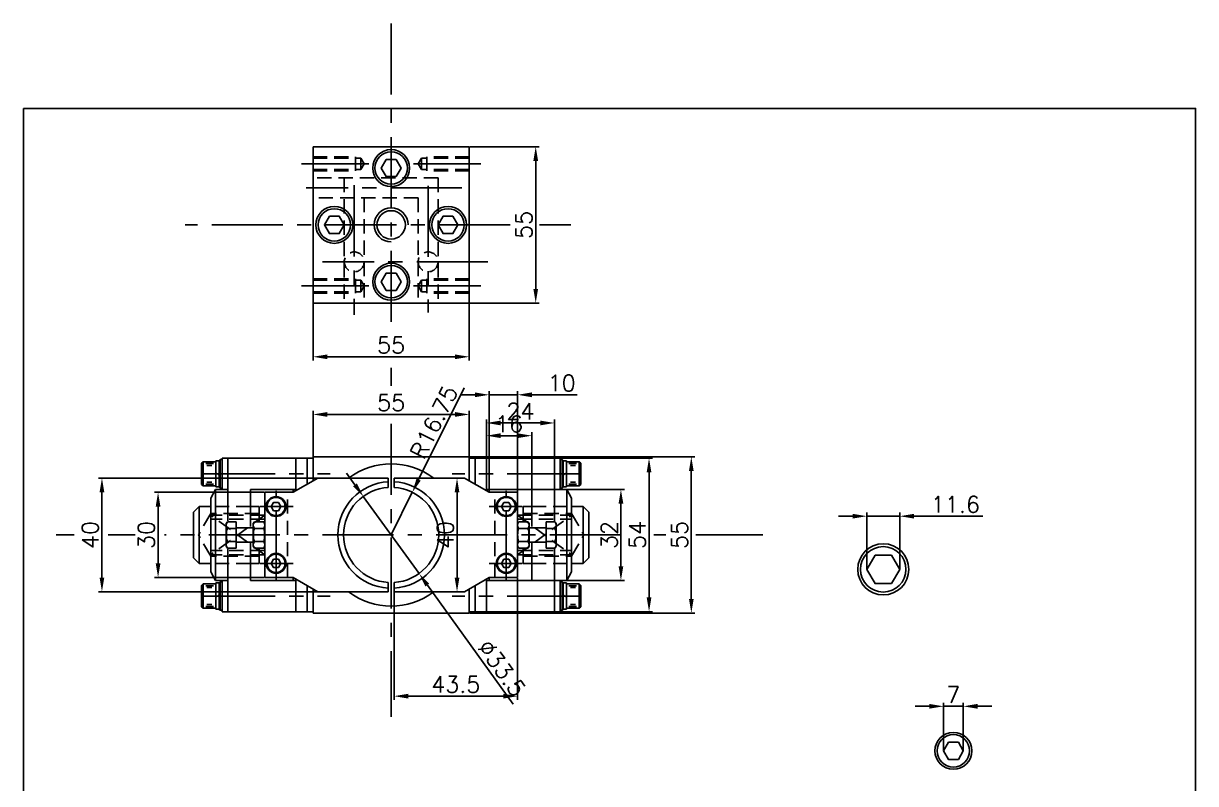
# Model space of a CAD drawing. Extents: x -21308 to -16735, y 11657 to 13517.
# Drawn here: x -17147 to -16734.6, y 13249.3 to 13516.8 of the extents above; entities that cross this region are included whole.
import ezdxf

# ---------------------------------------------------------------- set-up
doc = ezdxf.new("R2010")
doc.units = 0
doc.header["$LTSCALE"] = 20
doc.header["$MEASUREMENT"] = 0
doc.linetypes.add('CENTER', pattern=[2, 1.25, -0.25, 0.25, -0.25])
doc.linetypes.add('HIDDEN', pattern=[0.375, 0.25, -0.125])
doc.layers.get('0').update_dxf_attribs({"linetype": 'CONTINUOUS'})
doc.layers.get('DEFPOINTS').update_dxf_attribs({"linetype": 'CONTINUOUS'})
for name, color, linetype in [('CL', 1, 'CENTER'), ('CO', 3, 'CONTINUOUS'), ('FI', 1, 'CONTINUOUS'), ('OC', 1, 'HIDDEN')]:
    doc.layers.add(name, color=color, linetype=linetype)
doc.styles.add('ROMANS', font='ROMANS.SHX')
doc.dimstyles.new('2CON5', dxfattribs={"dimscale": 2.5, "dimtxt": 2.3, "dimasz": 2, "dimexe": 0.5, "dimexo": 0.0625, "dimgap": 0.5, "dimtad": 1, "dimdec": 4, "dimdsep": 46, "dimtxsty": 'ROMANS', "dimcen": -2, "dimclrt": 7, "dimadec": 0, "dimazin": 0, "dimtfac": 0.869565, "dimtdec": 4, "dimtmove": 0, "dimatfit": 3, "dimfxl": 1, "dimtolj": 1, "dimarcsym": 0})

# ---------------------------------------------------------------- blocks, each defined once
blk = doc.blocks.new('04912S')
blk.add_lwpolyline([(-0.85, 1.47), (-1.7, 0), (-0.85, -1.47), (0.85, -1.47), (1.7, 0), (0.85, 1.47)], close=True)
blk.add_circle((0, 0), 3.5)
at = {"color": 1}
blk.add_circle((0, 0), 3.2, dxfattribs=at)
blk = doc.blocks.new('05934L')
for p, q in [((-4, 4), (-4.62, 3.64)), ((-4.62, 3.64), (-4.62, 0.36)), ((-4, 0), (-4.62, 0.36)), ((-4, 4), (-2.31, 4)), ((-4, 0), (-2.31, 0)), ((-2.31, 4), (2.31, 4)), ((-2.31, 3.64), (-2.31, 0.36)), ((-2.31, 0), (2.31, 0)), ((2.31, 4), (4, 4)), ((2.31, 3.64), (2.31, 0.36)), ((2.31, 0), (4, 0)), ((4, 4), (4.62, 3.64)), ((4, 0), (4.62, 0.36)), ((4.62, 3.64), (4.62, 0.36))]:
    blk.add_line(p, q)
for centre, radius, start, end in [((-3.46, 1.96), 2.04, 55.6158, 124.3842), ((-3.46, 2.04), 2.04, 235.6158, 304.3842), ((0, -3.64), 7.64, 72.412, 107.588), ((0, 7.64), 7.64, 252.412, 287.588), ((3.46, 1.96), 2.04, 55.6158, 124.3842), ((3.46, 2.04), 2.04, 235.6158, 304.3842)]:
    blk.add_arc(centre, radius, start, end)
blk = doc.blocks.new('05933L')
for p, q in [((-4, 3.5), (-4.62, 3.14)), ((-4.62, 3.14), (-4.62, 0)), ((-4.62, 0), (4.62, 0)), ((-4, 3.5), (-2.31, 3.5)), ((-2.31, 3.5), (2.31, 3.5)), ((-2.31, 3.14), (-2.31, 0)), ((2.31, 3.5), (4, 3.5)), ((2.31, 3.14), (2.31, 0)), ((4, 3.5), (4.62, 3.14)), ((4.62, 3.14), (4.62, 0))]:
    blk.add_line(p, q)
for centre, radius, start, end in [((-3.46, 1.46), 2.04, 55.6158, 124.3842), ((0, -4.14), 7.64, 72.412, 107.588), ((3.46, 1.46), 2.04, 55.6158, 124.3842)]:
    blk.add_arc(centre, radius, start, end)
blk = doc.blocks.new('05125')
for p, q in [((-4.7, 1), (-5, 0.7)), ((-5, 0.7), (-5, 0)), ((-5, 0), (5, 0)), ((-4.7, 1), (4.7, 1)), ((4.7, 1), (5, 0.7)), ((5, 0.7), (5, 0))]:
    blk.add_line(p, q)
at = {"color": 1}
blk.add_line((-5, 0.7), (5, 0.7), dxfattribs=at)
blk = doc.blocks.new('05127')
for p, q in [((-4.6, 1.2), (4.6, 1.2)), ((-4.6, 1.2), (-4.6, 0)), ((-4.6, 0), (4.6, 0)), ((0.51, 1.2), (-0.53, 0)), ((4.6, 1.2), (4.6, 0))]:
    blk.add_line(p, q)
blk = doc.blocks.new('05912L')
for p, q in [((-4.25, 4.5), (-3.75, 5)), ((-4.25, 4.5), (-4.25, 0)), ((-3.75, 5), (3.75, 5)), ((4.25, 4.5), (3.75, 5)), ((4.25, 4.5), (4.25, 0)), ((-4.25, 0), (4.25, 0))]:
    blk.add_line(p, q)
at = {"color": 1}
for p, q in [((-4.25, 4.5), (4.25, 4.5)), ((-3.64, 3.52), (-3.64, 0.79)), ((-2.98, 3.1), (-2.98, 1.41)), ((2.98, 3.1), (2.98, 1.41)), ((3.64, 3.52), (3.64, 0.79))]:
    blk.add_line(p, q, dxfattribs=at)
blk = doc.blocks.new('*D57')
at = {"layer": 'CO', "color": 0, "lineweight": -2}
for p, q in [((-17045.11, 13364.43), (-17045.11, 13380.43)), ((-17040.11, 13379.18), (-16995.11, 13379.18)), ((-16990.11, 13364.43), (-16990.11, 13380.43))]:
    blk.add_line(p, q, dxfattribs=at)
at = {"layer": 'CO', "color": 0}
for points in [[(-17040.11, 13380.01), (-17040.11, 13378.35), (-17045.11, 13379.18)], [(-16995.11, 13380.01), (-16995.11, 13378.35), (-16990.11, 13379.18)]]:
    blk.add_solid(points, dxfattribs=at)
at = {"layer": 'DEFPOINTS', "color": 0}
for p in [(-16990.11, 13379.18), (-17045.11, 13364.28), (-16990.11, 13364.28)]:
    blk.add_point(p, dxfattribs=at)
at = {"layer": 'CO', "color": 7, "insert": (-17017.61, 13383.31), "char_height": 5.75, "attachment_point": 5, "style": 'ROMANS'}
blk.add_mtext('\\A1;55', dxfattribs=at)
blk = doc.blocks.new('*D58')
at = {"layer": 'CO', "color": 0, "lineweight": -2}
for p, q in [((-16959.95, 13363.78), (-16925.63, 13363.78)), ((-16926.88, 13358.78), (-16926.88, 13314.78)), ((-16959.95, 13309.78), (-16925.63, 13309.78))]:
    blk.add_line(p, q, dxfattribs=at)
at = {"layer": 'CO', "color": 0}
for points in [[(-16927.71, 13358.78), (-16926.05, 13358.78), (-16926.88, 13363.78)], [(-16927.71, 13314.78), (-16926.05, 13314.78), (-16926.88, 13309.78)]]:
    blk.add_solid(points, dxfattribs=at)
at = {"layer": 'DEFPOINTS', "color": 0}
for p in [(-16960.11, 13363.78), (-16960.11, 13309.78), (-16926.88, 13309.78)]:
    blk.add_point(p, dxfattribs=at)
at = {"layer": 'CO', "color": 7, "insert": (-16931, 13336.78), "char_height": 5.75, "attachment_point": 5, "rotation": 90, "style": 'ROMANS'}
blk.add_mtext('\\A1;54', dxfattribs=at)
blk = doc.blocks.new('*D59')
at = {"layer": 'CO', "color": 0, "lineweight": -2}
for p, q in [((-16989.95, 13364.28), (-16910.75, 13364.28)), ((-16912, 13359.28), (-16912, 13314.28)), ((-16989.95, 13309.28), (-16910.75, 13309.28))]:
    blk.add_line(p, q, dxfattribs=at)
at = {"layer": 'CO', "color": 0}
for points in [[(-16912.83, 13359.28), (-16911.17, 13359.28), (-16912, 13364.28)], [(-16912.83, 13314.28), (-16911.17, 13314.28), (-16912, 13309.28)]]:
    blk.add_solid(points, dxfattribs=at)
at = {"layer": 'DEFPOINTS', "color": 0}
for p in [(-16990.11, 13364.28), (-16990.11, 13309.28), (-16912, 13309.28)]:
    blk.add_point(p, dxfattribs=at)
at = {"layer": 'CO', "color": 7, "insert": (-16916.13, 13336.78), "char_height": 5.75, "attachment_point": 5, "rotation": 90, "style": 'ROMANS'}
blk.add_mtext('\\A1;55', dxfattribs=at)
blk = doc.blocks.new('*D60')
at = {"layer": 'CO', "color": 0, "lineweight": -2}
for p, q in [((-17030.34, 13354.41), (-17033.27, 13358.46)), ((-17027.41, 13350.36), (-17007.8, 13323.2)), ((-16974.65, 13277.28), (-17004.88, 13319.14))]:
    blk.add_line(p, q, dxfattribs=at)
at = {"layer": 'CO', "color": 0}
for points in [[(-17029.67, 13354.9), (-17031.02, 13353.92), (-17027.41, 13350.36)], [(-17004.2, 13319.63), (-17005.55, 13318.65), (-17007.8, 13323.2)]]:
    blk.add_solid(points, dxfattribs=at)
at = {"layer": 'DEFPOINTS', "color": 0}
for p in [(-17027.41, 13350.36), (-17007.8, 13323.2)]:
    blk.add_point(p, dxfattribs=at)
at = {"layer": 'CO', "color": 7, "insert": (-16978.69, 13289.92), "char_height": 5.75, "attachment_point": 5, "rotation": 305.8315, "style": 'ROMANS'}
blk.add_mtext('\\A1;∅33.5', dxfattribs=at)
blk = doc.blocks.new('*D65')
at = {"layer": 'CO', "color": 0, "lineweight": -2}
for p, q in [((-17043.61, 13356.78), (-17120.62, 13356.78)), ((-17119.37, 13321.78), (-17119.37, 13351.78)), ((-17043.61, 13316.78), (-17120.62, 13316.78))]:
    blk.add_line(p, q, dxfattribs=at)
at = {"layer": 'CO', "color": 0}
for points in [[(-17120.2, 13351.78), (-17118.54, 13351.78), (-17119.37, 13356.78)], [(-17120.2, 13321.78), (-17118.54, 13321.78), (-17119.37, 13316.78)]]:
    blk.add_solid(points, dxfattribs=at)
at = {"layer": 'DEFPOINTS', "color": 0}
for p in [(-17119.37, 13356.78), (-17043.45, 13356.78), (-17043.45, 13316.78)]:
    blk.add_point(p, dxfattribs=at)
at = {"layer": 'CO', "color": 7, "insert": (-17123.49, 13336.78), "char_height": 5.75, "attachment_point": 5, "rotation": 90, "style": 'ROMANS'}
blk.add_mtext('\\A1;40', dxfattribs=at)
blk = doc.blocks.new('*D66')
at = {"layer": 'CO', "color": 0, "lineweight": -2}
for p, q in [((-17062.27, 13351.78), (-17100.87, 13351.78)), ((-17099.62, 13326.78), (-17099.62, 13346.78)), ((-17062.27, 13321.78), (-17100.87, 13321.78))]:
    blk.add_line(p, q, dxfattribs=at)
at = {"layer": 'CO', "color": 0}
for points in [[(-17100.45, 13346.78), (-17098.79, 13346.78), (-17099.62, 13351.78)], [(-17100.45, 13326.78), (-17098.79, 13326.78), (-17099.62, 13321.78)]]:
    blk.add_solid(points, dxfattribs=at)
at = {"layer": 'DEFPOINTS', "color": 0}
for p in [(-17099.62, 13351.78), (-17062.11, 13351.78), (-17062.11, 13321.78)]:
    blk.add_point(p, dxfattribs=at)
at = {"layer": 'CO', "color": 7, "insert": (-17103.75, 13336.78), "char_height": 5.75, "attachment_point": 5, "rotation": 90, "style": 'ROMANS'}
blk.add_mtext('\\A1;30', dxfattribs=at)
blk = doc.blocks.new('*D68')
at = {"layer": 'CO', "color": 0, "lineweight": -2}
for p, q in [((-17045.11, 13418.22), (-17045.11, 13398.21)), ((-16990.11, 13418.22), (-16990.11, 13398.21)), ((-16995.11, 13399.46), (-17040.11, 13399.46))]:
    blk.add_line(p, q, dxfattribs=at)
at = {"layer": 'CO', "color": 0}
for points in [[(-17040.11, 13400.29), (-17040.11, 13398.63), (-17045.11, 13399.46)], [(-16995.11, 13400.29), (-16995.11, 13398.63), (-16990.11, 13399.46)]]:
    blk.add_solid(points, dxfattribs=at)
at = {"layer": 'DEFPOINTS', "color": 0}
for p in [(-17045.11, 13418.37), (-16990.11, 13418.37), (-17045.11, 13399.46)]:
    blk.add_point(p, dxfattribs=at)
at = {"layer": 'CO', "color": 7, "insert": (-17017.61, 13403.58), "char_height": 5.75, "attachment_point": 5, "style": 'ROMANS'}
blk.add_mtext('\\A1;55', dxfattribs=at)
blk = doc.blocks.new('*D69')
at = {"layer": 'CO', "color": 0, "lineweight": -2}
for p, q in [((-16989.95, 13473.37), (-16965.5, 13473.37)), ((-16966.75, 13423.37), (-16966.75, 13468.37)), ((-16989.95, 13418.37), (-16965.5, 13418.37))]:
    blk.add_line(p, q, dxfattribs=at)
at = {"layer": 'CO', "color": 0}
for points in [[(-16967.58, 13468.37), (-16965.91, 13468.37), (-16966.75, 13473.37)], [(-16967.58, 13423.37), (-16965.91, 13423.37), (-16966.75, 13418.37)]]:
    blk.add_solid(points, dxfattribs=at)
at = {"layer": 'DEFPOINTS', "color": 0}
for p in [(-16990.11, 13473.37), (-16966.75, 13473.37), (-16990.11, 13418.37)]:
    blk.add_point(p, dxfattribs=at)
at = {"layer": 'CO', "color": 7, "insert": (-16970.87, 13445.87), "char_height": 5.75, "attachment_point": 5, "rotation": 90, "style": 'ROMANS'}
blk.add_mtext('\\A1;55', dxfattribs=at)
blk = doc.blocks.new('*D74')
at = {"layer": 'CO', "color": 0, "lineweight": -2}
for p, q in [((-16967.95, 13352.78), (-16935.52, 13352.78)), ((-16936.77, 13347.78), (-16936.77, 13325.78)), ((-16967.95, 13320.78), (-16935.52, 13320.78))]:
    blk.add_line(p, q, dxfattribs=at)
at = {"layer": 'CO', "color": 0}
for points in [[(-16937.6, 13347.78), (-16935.93, 13347.78), (-16936.77, 13352.78)], [(-16937.6, 13325.78), (-16935.93, 13325.78), (-16936.77, 13320.78)]]:
    blk.add_solid(points, dxfattribs=at)
at = {"layer": 'DEFPOINTS', "color": 0}
for p in [(-16968.11, 13352.78), (-16968.11, 13320.78), (-16936.77, 13320.78)]:
    blk.add_point(p, dxfattribs=at)
at = {"layer": 'CO', "color": 7, "insert": (-16940.89, 13336.78), "char_height": 5.75, "attachment_point": 5, "rotation": 90, "style": 'ROMANS'}
blk.add_mtext('\\A1;32', dxfattribs=at)
blk = doc.blocks.new('*D75')
at = {"layer": 'CO', "color": 0, "lineweight": -2}
for p, q in [((-16984.11, 13363.93), (-16984.11, 13377.43)), ((-16979.11, 13376.18), (-16965.11, 13376.18)), ((-16960.11, 13363.93), (-16960.11, 13377.43))]:
    blk.add_line(p, q, dxfattribs=at)
at = {"layer": 'CO', "color": 0}
for points in [[(-16979.11, 13377.01), (-16979.11, 13375.35), (-16984.11, 13376.18)], [(-16965.11, 13377.01), (-16965.11, 13375.35), (-16960.11, 13376.18)]]:
    blk.add_solid(points, dxfattribs=at)
at = {"layer": 'DEFPOINTS', "color": 0}
for p in [(-16960.11, 13376.18), (-16984.11, 13363.78), (-16960.11, 13363.78)]:
    blk.add_point(p, dxfattribs=at)
at = {"layer": 'CO', "color": 7, "insert": (-16972.11, 13380.31), "char_height": 5.75, "attachment_point": 5, "style": 'ROMANS'}
blk.add_mtext('\\A1;24', dxfattribs=at)
blk = doc.blocks.new('*D76')
at = {"layer": 'CO', "color": 0, "lineweight": -2}
for p, q in [((-16984.11, 13352.93), (-16984.11, 13372.95)), ((-16979.11, 13371.7), (-16973.11, 13371.7)), ((-16968.11, 13352.93), (-16968.11, 13372.95))]:
    blk.add_line(p, q, dxfattribs=at)
at = {"layer": 'CO', "color": 0}
for points in [[(-16979.11, 13372.54), (-16979.11, 13370.87), (-16984.11, 13371.7)], [(-16973.11, 13372.54), (-16973.11, 13370.87), (-16968.11, 13371.7)]]:
    blk.add_solid(points, dxfattribs=at)
at = {"layer": 'DEFPOINTS', "color": 0}
for p in [(-16968.11, 13371.7), (-16984.11, 13352.78), (-16968.11, 13352.78)]:
    blk.add_point(p, dxfattribs=at)
at = {"layer": 'CO', "color": 7, "insert": (-16976.11, 13375.83), "char_height": 5.75, "attachment_point": 5, "style": 'ROMANS'}
blk.add_mtext('\\A1;16', dxfattribs=at)
blk = doc.blocks.new('*D84')
at = {"layer": 'CO', "color": 0, "lineweight": -2}
for p, q in [((-16973.11, 13321.62), (-16973.11, 13278.8)), ((-17016.61, 13316.62), (-17016.61, 13278.8)), ((-17011.61, 13280.05), (-16978.11, 13280.05))]:
    blk.add_line(p, q, dxfattribs=at)
at = {"layer": 'CO', "color": 0}
for points in [[(-17011.61, 13280.88), (-17011.61, 13279.21), (-17016.61, 13280.05)], [(-16978.11, 13280.88), (-16978.11, 13279.21), (-16973.11, 13280.05)]]:
    blk.add_solid(points, dxfattribs=at)
at = {"layer": 'DEFPOINTS', "color": 0}
for p in [(-16973.11, 13321.78), (-17016.61, 13316.78), (-16973.11, 13280.05)]:
    blk.add_point(p, dxfattribs=at)
at = {"layer": 'CO', "color": 7, "insert": (-16994.86, 13284.17), "char_height": 5.75, "attachment_point": 5, "style": 'ROMANS'}
blk.add_mtext('\\A1;43.5', dxfattribs=at)
blk = doc.blocks.new('*D85')
at = {"layer": 'CO', "color": 0, "lineweight": -2}
for p, q in [((-16991.93, 13356.78), (-16995.69, 13356.78)), ((-16994.44, 13351.78), (-16994.44, 13321.78)), ((-16991.93, 13316.78), (-16995.69, 13316.78))]:
    blk.add_line(p, q, dxfattribs=at)
at = {"layer": 'CO', "color": 0}
for points in [[(-16995.27, 13351.78), (-16993.6, 13351.78), (-16994.44, 13356.78)], [(-16995.27, 13321.78), (-16993.6, 13321.78), (-16994.44, 13316.78)]]:
    blk.add_solid(points, dxfattribs=at)
at = {"layer": 'DEFPOINTS', "color": 0}
for p in [(-16991.77, 13356.78), (-16994.44, 13316.78), (-16991.77, 13316.78)]:
    blk.add_point(p, dxfattribs=at)
at = {"layer": 'CO', "color": 7, "insert": (-16998.56, 13336.78), "char_height": 5.75, "attachment_point": 5, "rotation": 90, "style": 'ROMANS'}
blk.add_mtext('\\A1;40', dxfattribs=at)
blk = doc.blocks.new('*D86')
at = {"layer": 'CO', "color": 0, "lineweight": -2}
for p, q in [((-16983.11, 13351.93), (-16983.11, 13387.34)), ((-16973.11, 13351.93), (-16973.11, 13387.34)), ((-16988.11, 13386.09), (-16993.11, 13386.09)), ((-16983.11, 13386.09), (-16973.11, 13386.09)), ((-16968.11, 13386.09), (-16952.12, 13386.09))]:
    blk.add_line(p, q, dxfattribs=at)
at = {"layer": 'CO', "color": 0}
for points in [[(-16988.11, 13386.92), (-16988.11, 13385.25), (-16983.11, 13386.09)], [(-16968.11, 13386.92), (-16968.11, 13385.25), (-16973.11, 13386.09)]]:
    blk.add_solid(points, dxfattribs=at)
at = {"layer": 'DEFPOINTS', "color": 0}
for p in [(-16973.11, 13386.09), (-16983.11, 13351.78), (-16973.11, 13351.78)]:
    blk.add_point(p, dxfattribs=at)
at = {"layer": 'CO', "color": 7, "insert": (-16957.61, 13390.21), "char_height": 5.75, "attachment_point": 5, "style": 'ROMANS'}
blk.add_mtext('\\A1;10', dxfattribs=at)
blk = doc.blocks.new('*D87')
at = {"layer": 'CO', "color": 0, "lineweight": -2}
for p, q in [((-16991.96, 13388.49), (-17007.95, 13356.26)), ((-17017.61, 13336.78), (-17010.17, 13351.78))]:
    blk.add_line(p, q, dxfattribs=at)
at = {"layer": 'CO', "color": 0}
blk.add_solid([(-17008.69, 13356.63), (-17007.2, 13355.89), (-17010.17, 13351.78)], dxfattribs=at)
at = {"layer": 'DEFPOINTS', "color": 0}
for p in [(-17010.17, 13351.78), (-17017.61, 13336.78)]:
    blk.add_point(p, dxfattribs=at)
at = {"layer": 'CO', "color": 7, "insert": (-17002.54, 13376.45), "char_height": 5.75, "attachment_point": 5, "rotation": 63.6253, "style": 'ROMANS'}
blk.add_mtext('\\A1;R16.75', dxfattribs=at)
blk = doc.blocks.new('08912S')
blk.add_lwpolyline([(-1.75, 3.03), (-3.5, 0), (-1.75, -3.03), (1.75, -3.03), (3.5, 0), (1.75, 3.03)], close=True)
blk.add_circle((0, 0), 6.5)
at = {"color": 1}
blk.add_circle((0, 0), 5.7, dxfattribs=at)
blk = doc.blocks.new('*D88')
at = {"layer": 'CO', "color": 0, "lineweight": -2}
for p, q in [((-16828.3, 13276.48), (-16833.3, 13276.48)), ((-16823.3, 13260.96), (-16823.3, 13277.73)), ((-16823.3, 13276.48), (-16816.3, 13276.48)), ((-16816.3, 13260.96), (-16816.3, 13277.73)), ((-16811.3, 13276.48), (-16806.3, 13276.48))]:
    blk.add_line(p, q, dxfattribs=at)
at = {"layer": 'CO', "color": 0}
for points in [[(-16828.3, 13277.32), (-16828.3, 13275.65), (-16823.3, 13276.48)], [(-16811.3, 13277.32), (-16811.3, 13275.65), (-16816.3, 13276.48)]]:
    blk.add_solid(points, dxfattribs=at)
at = {"layer": 'DEFPOINTS', "color": 0}
for p in [(-16816.3, 13276.48), (-16823.3, 13260.81), (-16816.3, 13260.81)]:
    blk.add_point(p, dxfattribs=at)
at = {"layer": 'CO', "color": 7, "insert": (-16819.8, 13280.61), "char_height": 5.75, "attachment_point": 5, "style": 'ROMANS'}
blk.add_mtext('\\A1;7', dxfattribs=at)
blk = doc.blocks.new('12912S')
blk.add_lwpolyline([(-2.9, 5.02), (-5.8, 0), (-2.9, -5.02), (2.9, -5.02), (5.8, 0), (2.9, 5.02)], close=True)
blk.add_circle((0, 0), 9)
at = {"color": 1}
blk.add_circle((0, 0), 8, dxfattribs=at)
blk = doc.blocks.new('*D89')
at = {"layer": 'CO', "color": 0, "lineweight": -2}
for p, q in [((-16855.27, 13343.37), (-16860.27, 13343.37)), ((-16850.27, 13324.82), (-16850.27, 13344.62)), ((-16850.27, 13343.37), (-16838.67, 13343.37)), ((-16838.67, 13324.82), (-16838.67, 13344.62)), ((-16833.67, 13343.37), (-16809.47, 13343.37))]:
    blk.add_line(p, q, dxfattribs=at)
at = {"layer": 'CO', "color": 0}
for points in [[(-16855.27, 13344.21), (-16855.27, 13342.54), (-16850.27, 13343.37)], [(-16833.67, 13344.21), (-16833.67, 13342.54), (-16838.67, 13343.37)]]:
    blk.add_solid(points, dxfattribs=at)
at = {"layer": 'DEFPOINTS', "color": 0}
for p in [(-16838.67, 13343.37), (-16850.27, 13324.67), (-16838.67, 13324.67)]:
    blk.add_point(p, dxfattribs=at)
at = {"layer": 'CO', "color": 7, "insert": (-16819.07, 13347.5), "char_height": 5.75, "attachment_point": 5, "style": 'ROMANS'}
blk.add_mtext('\\A1;11.6', dxfattribs=at)

msp = doc.modelspace()

# ---------------------------------------------------------------- linework, layer by layer
for p, q in [((-17045.10904, 13473.37412), (-17045.10904, 13418.37412)), ((-16990.10904, 13473.37412), (-17045.10904, 13473.37412)), ((-16990.10904, 13473.37412), (-16990.10904, 13418.37412)), ((-16990.10904, 13418.37412), (-17045.10904, 13418.37412)), ((-17077.10904, 13352.77539), (-17077.10904, 13363.77539)), ((-17075.10904, 13363.77539), (-17077.10904, 13363.77539)), ((-17075.10904, 13363.77539), (-17045.10904, 13363.77539)), ((-17075.10904, 13363.77539), (-17075.10904, 13341.78375)), ((-17051.10904, 13363.77539), (-17051.10904, 13352.77539)), ((-17047.10904, 13363.77539), (-17047.10904, 13354.66214)), ((-16990.10904, 13364.27539), (-17045.10904, 13364.27539)), ((-17045.10904, 13355.81684), (-17045.10904, 13364.27539)), ((-16990.10904, 13355.81684), (-16990.10904, 13364.27539)), ((-16960.10904, 13363.77539), (-16990.10904, 13363.77539)), ((-16988.10904, 13363.77539), (-16988.10904, 13354.66214)), ((-16984.10904, 13363.77539), (-16984.10904, 13352.77539)), ((-16960.10904, 13363.77539), (-16960.10904, 13341.78375)), ((-16960.10904, 13363.77539), (-16958.10904, 13363.77539)), ((-16958.10904, 13352.77539), (-16958.10904, 13363.77539)), ((-17052.10904, 13351.77539), (-17043.44878, 13356.77539)), ((-17043.44878, 13356.77539), (-17018.60904, 13356.77539)), ((-17018.60904, 13353.49551), (-17018.60904, 13356.77539)), ((-17016.60904, 13353.49551), (-17016.60904, 13356.77539)), ((-16991.76929, 13356.77539), (-17016.60904, 13356.77539)), ((-16983.10904, 13351.77539), (-16991.76929, 13356.77539)), ((-17079.37699, 13352.77539), (-17081.10904, 13349.77539)), ((-17081.10904, 13349.77539), (-17081.10904, 13323.77539)), ((-17075.10904, 13352.77539), (-17079.37699, 13352.77539)), ((-17079.37699, 13320.77539), (-17079.37699, 13352.77539)), ((-17075.10904, 13352.77539), (-17077.10904, 13352.77539)), ((-17067.10904, 13352.77539), (-17051.10904, 13352.77539)), ((-17067.10904, 13352.77539), (-17067.10904, 13339.69629)), ((-17062.10904, 13321.77539), (-17062.10904, 13351.77539)), ((-17062.10904, 13351.77539), (-17052.10904, 13351.77539)), ((-17052.10904, 13352.77539), (-17052.10904, 13351.77539)), ((-16968.10904, 13352.77539), (-16984.10904, 13352.77539)), ((-16983.10904, 13352.77539), (-16983.10904, 13351.77539)), ((-16973.10904, 13351.77539), (-16983.10904, 13351.77539)), ((-16973.10904, 13321.77539), (-16973.10904, 13351.77539)), ((-16968.10904, 13352.77539), (-16968.10904, 13339.69629)), ((-16960.10904, 13352.77539), (-16955.84109, 13352.77539)), ((-16960.10904, 13352.77539), (-16958.10904, 13352.77539)), ((-16955.84109, 13352.77539), (-16954.10904, 13349.77539)), ((-16955.84109, 13320.77539), (-16955.84109, 13352.77539)), ((-16954.10904, 13349.77539), (-16954.10904, 13323.77539)), ((-17085.10904, 13346.77539), (-17087.10904, 13344.77539)), ((-17081.10904, 13346.77539), (-17085.10904, 13346.77539)), ((-17085.10904, 13326.77539), (-17085.10904, 13346.77539)), ((-17064.10904, 13346.77539), (-17067.10904, 13346.77539)), ((-17064.10904, 13346.77539), (-17064.10904, 13341.7165)), ((-16971.10904, 13346.77539), (-16971.10904, 13341.7165)), ((-16971.10904, 13346.77539), (-16968.10904, 13346.77539)), ((-16954.10904, 13346.77539), (-16950.10904, 13346.77539)), ((-16950.10904, 13346.77539), (-16948.10904, 13344.77539)), ((-16950.10904, 13326.77539), (-16950.10904, 13346.77539)), ((-17087.10904, 13344.77539), (-17087.10904, 13328.77539)), ((-16948.10904, 13344.77539), (-16948.10904, 13328.77539)), ((-17066.10904, 13339.27539), (-17072.10904, 13339.27539)), ((-16969.10904, 13339.27539), (-16963.10904, 13339.27539)), ((-17066.10904, 13334.27539), (-17072.10904, 13334.27539)), ((-17067.10904, 13334.00721), (-17067.10904, 13320.77539)), ((-16969.10904, 13334.27539), (-16963.10904, 13334.27539)), ((-16968.10904, 13334.00721), (-16968.10904, 13320.77539)), ((-17075.10904, 13331.88715), (-17075.10904, 13309.77539)), ((-17064.10904, 13331.77255), (-17064.10904, 13326.77539)), ((-16971.10904, 13331.77255), (-16971.10904, 13326.77539)), ((-16960.10904, 13331.88715), (-16960.10904, 13309.77539)), ((-17087.10904, 13328.77539), (-17085.10904, 13326.77539)), ((-17081.10904, 13326.77539), (-17085.10904, 13326.77539)), ((-17064.10904, 13326.77539), (-17067.10904, 13326.77539)), ((-16971.10904, 13326.77539), (-16968.10904, 13326.77539)), ((-16954.10904, 13326.77539), (-16950.10904, 13326.77539)), ((-16948.10904, 13328.77539), (-16950.10904, 13326.77539)), ((-17079.37699, 13320.77539), (-17081.10904, 13323.77539)), ((-17075.10904, 13320.77539), (-17079.37699, 13320.77539)), ((-17075.10904, 13320.77539), (-17077.10904, 13320.77539)), ((-17077.10904, 13320.77539), (-17077.10904, 13309.77539)), ((-17067.10904, 13320.77539), (-17051.10904, 13320.77539)), ((-17062.10904, 13321.77539), (-17052.10904, 13321.77539)), ((-17052.10904, 13321.77539), (-17043.44878, 13316.77539)), ((-17052.10904, 13321.77539), (-17052.10904, 13320.77539)), ((-17051.10904, 13320.77539), (-17051.10904, 13309.77539)), ((-16983.10904, 13321.77539), (-16991.76929, 13316.77539)), ((-16984.10904, 13320.77539), (-16984.10904, 13309.77539)), ((-16968.10904, 13320.77539), (-16984.10904, 13320.77539)), ((-16973.10904, 13321.77539), (-16983.10904, 13321.77539)), ((-16983.10904, 13321.77539), (-16983.10904, 13320.77539)), ((-16960.10904, 13320.77539), (-16955.84109, 13320.77539)), ((-16960.10904, 13320.77539), (-16958.10904, 13320.77539)), ((-16958.10904, 13320.77539), (-16958.10904, 13309.77539)), ((-16955.84109, 13320.77539), (-16954.10904, 13323.77539)), ((-17047.10904, 13318.88864), (-17047.10904, 13309.77539)), ((-17045.10904, 13309.27539), (-17045.10904, 13317.73394)), ((-17043.44878, 13316.77539), (-17018.60904, 13316.77539)), ((-17018.60904, 13316.77539), (-17018.60904, 13320.05527)), ((-17016.60904, 13316.77539), (-17016.60904, 13320.05527)), ((-16991.76929, 13316.77539), (-17016.60904, 13316.77539)), ((-16990.10904, 13309.27539), (-16990.10904, 13317.73394)), ((-16988.10904, 13318.88864), (-16988.10904, 13309.77539)), ((-17075.10904, 13309.77539), (-17077.10904, 13309.77539)), ((-17075.10904, 13309.77539), (-17045.10904, 13309.77539)), ((-16990.10904, 13309.27539), (-17045.10904, 13309.27539)), ((-16960.10904, 13309.77539), (-16990.10904, 13309.77539)), ((-16960.10904, 13309.77539), (-16958.10904, 13309.77539))]:
    msp.add_line(p, q)
msp.add_circle((-17017.60904, 13445.87412), 5)
for radius, start, end in [(25, 53.1301024, 126.8698976), (18.75, 93.0572254, 266.9427746), (18.75, 273.0572254, 86.9427746), (16.75, 93.4226788, 266.5773212), (16.75, 273.4226788, 86.5773212), (25, 233.1301024, 306.8698976)]:
    msp.add_arc((-17017.60904, 13336.77539), radius, start, end)
at = {"layer": 'CL'}
for p, q in [((-17017.60904, 13516.75574), (-17017.60904, 13410.06195)), ((-17049.18221, 13467.37412), (-17025.42138, 13467.37412)), ((-16986.03586, 13467.37412), (-17009.7967, 13467.37412)), ((-16992.79354, 13458.87412), (-17047.52237, 13458.87412)), ((-17030.60904, 13459.80366), (-17030.60904, 13414.25332)), ((-17004.60904, 13459.62545), (-17004.60904, 13415.09226)), ((-16975.72746, 13445.87412), (-17090.09781, 13445.87412)), ((-16954.43857, 13445.87412), (-16965.37241, 13445.87412)), ((-16983.6347, 13432.87412), (-17041.74691, 13432.87412)), ((-17049.18221, 13424.37412), (-17025.42138, 13424.37412)), ((-16986.03586, 13424.37412), (-17009.7967, 13424.37412)), ((-17017.60904, 13395.58441), (-17017.60904, 13389.28827)), ((-17017.60904, 13375.8943), (-17017.60904, 13272.7694)), ((-17083.47816, 13358.27539), (-17039.11714, 13358.27539)), ((-16951.73991, 13358.27539), (-16996.10093, 13358.27539)), ((-17058.10904, 13320.51669), (-17058.10904, 13352.35637)), ((-16977.10904, 13320.51669), (-16977.10904, 13352.35637)), ((-17063.70369, 13346.77539), (-17052.10904, 13346.77539)), ((-16971.51438, 13346.77539), (-16983.10904, 13346.77539)), ((-17129.10907, 13336.77539), (-17135.53245, 13336.77539)), ((-17107.69445, 13336.77539), (-17117.17584, 13336.77539)), ((-16936.78997, 13336.77539), (-17097.39601, 13336.77539)), ((-16920.93298, 13336.77539), (-16925.13606, 13336.77539)), ((-16886.85648, 13336.77539), (-16910.42529, 13336.77539)), ((-17063.70369, 13326.77539), (-17052.10904, 13326.77539)), ((-16971.51438, 13326.77539), (-16983.10904, 13326.77539)), ((-17083.47816, 13315.27539), (-17039.11714, 13315.27539)), ((-16951.73991, 13315.27539), (-16996.10093, 13315.27539))]:
    msp.add_line(p, q, dxfattribs=at)
at = {"layer": 'CO'}
msp.add_lwpolyline([(-17146.99151, 13486.84109), (-16734.58887, 13486.84109), (-16734.58887, 12959.6768), (-17146.99151, 12959.6768)], close=True, dxfattribs=at)
at = {"layer": 'FI'}
msp.add_arc((-17017.60904, 13445.87412), 6, 0, 270, dxfattribs=at)
at = {"layer": 'OC'}
for p, q in [((-17045.10904, 13469.87412), (-17030.10904, 13469.87412)), ((-17045.10904, 13469.37412), (-17028.26374, 13469.37412)), ((-17030.10904, 13469.87412), (-17030.10904, 13464.87412)), ((-17028.26374, 13469.37412), (-17027.10904, 13467.37412)), ((-17028.26374, 13465.37412), (-17028.26374, 13469.37412)), ((-17006.95434, 13469.37412), (-17008.10904, 13467.37412)), ((-16990.10904, 13469.37412), (-17006.95434, 13469.37412)), ((-17006.95434, 13465.37412), (-17006.95434, 13469.37412)), ((-17005.10904, 13469.87412), (-17005.10904, 13464.87412)), ((-16990.10904, 13469.87412), (-17005.10904, 13469.87412)), ((-17045.10904, 13465.37412), (-17028.26374, 13465.37412)), ((-17028.26374, 13465.37412), (-17027.10904, 13467.37412)), ((-17006.95434, 13465.37412), (-17008.10904, 13467.37412)), ((-16990.10904, 13465.37412), (-17006.95434, 13465.37412)), ((-17045.10904, 13464.87412), (-17030.10904, 13464.87412)), ((-17001.10904, 13462.37412), (-17045.10904, 13462.37412)), ((-17034.10904, 13462.37412), (-17034.10904, 13418.37412)), ((-16990.10904, 13464.87412), (-17005.10904, 13464.87412)), ((-17001.10904, 13462.37412), (-17001.10904, 13418.37412)), ((-17008.10904, 13455.37412), (-17045.10904, 13455.37412)), ((-17027.10904, 13455.37412), (-17027.10904, 13418.37412)), ((-17008.10904, 13455.37412), (-17008.10904, 13418.37412)), ((-17045.10904, 13426.87412), (-17030.10904, 13426.87412)), ((-17045.10904, 13426.37412), (-17028.26374, 13426.37412)), ((-17030.10904, 13421.87412), (-17030.10904, 13426.87412)), ((-17028.26374, 13426.37412), (-17027.10904, 13424.37412)), ((-17028.26374, 13426.37412), (-17028.26374, 13422.37412)), ((-17028.26374, 13422.37412), (-17027.10904, 13424.37412)), ((-17006.95434, 13426.37412), (-17008.10904, 13424.37412)), ((-17006.95434, 13422.37412), (-17008.10904, 13424.37412)), ((-16990.10904, 13426.37412), (-17006.95434, 13426.37412)), ((-17006.95434, 13426.37412), (-17006.95434, 13422.37412)), ((-17005.10904, 13421.87412), (-17005.10904, 13426.87412)), ((-16990.10904, 13426.87412), (-17005.10904, 13426.87412)), ((-17045.10904, 13422.37412), (-17028.26374, 13422.37412)), ((-17045.10904, 13421.87412), (-17030.10904, 13421.87412)), ((-16990.10904, 13422.37412), (-17006.95434, 13422.37412)), ((-16990.10904, 13421.87412), (-17005.10904, 13421.87412)), ((-17054.10904, 13321.77539), (-17054.10904, 13351.77539)), ((-16981.10904, 13321.77539), (-16981.10904, 13351.77539)), ((-17067.10904, 13346.77539), (-17081.10904, 13346.77539)), ((-16968.10904, 13346.77539), (-16954.10904, 13346.77539)), ((-17081.10904, 13344.27539), (-17085.43916, 13336.77539)), ((-17081.10904, 13344.27539), (-17081.10904, 13329.27539)), ((-17064.10904, 13344.27539), (-17081.10904, 13344.27539)), ((-17062.10904, 13343.77539), (-17081.10904, 13343.77539)), ((-17062.10904, 13329.77539), (-17081.10904, 13343.77539)), ((-17062.10904, 13343.77539), (-17081.10904, 13329.77539)), ((-17062.10904, 13342.27539), (-17081.10904, 13342.27539)), ((-16973.10904, 13343.77539), (-16954.10904, 13343.77539)), ((-16973.10904, 13329.77539), (-16954.10904, 13343.77539)), ((-16973.10904, 13343.77539), (-16954.10904, 13329.77539)), ((-16973.10904, 13342.27539), (-16954.10904, 13342.27539)), ((-16971.10904, 13344.27539), (-16954.10904, 13344.27539)), ((-16954.10904, 13344.27539), (-16954.10904, 13329.27539)), ((-16954.10904, 13344.27539), (-16949.77891, 13336.77539)), ((-17081.10904, 13329.27539), (-17085.43916, 13336.77539)), ((-16954.10904, 13329.27539), (-16949.77891, 13336.77539)), ((-17062.10904, 13331.27539), (-17081.10904, 13331.27539)), ((-17062.10904, 13329.77539), (-17081.10904, 13329.77539)), ((-17064.10904, 13329.27539), (-17081.10904, 13329.27539)), ((-16973.10904, 13331.27539), (-16954.10904, 13331.27539)), ((-16973.10904, 13329.77539), (-16954.10904, 13329.77539)), ((-16971.10904, 13329.27539), (-16954.10904, 13329.27539)), ((-17067.10904, 13326.77539), (-17081.10904, 13326.77539)), ((-16968.10904, 13326.77539), (-16954.10904, 13326.77539))]:
    msp.add_line(p, q, dxfattribs=at)
for centre in [(-17030.60904, 13432.87412), (-17004.60904, 13432.87412)]:
    msp.add_circle(centre, 3.5, dxfattribs=at)

# ---------------------------------------------------------------- block references
for name, p, rotation in [('05912L', (-17079.30904, 13358.27539), 90), ('05127', (-17078.10904, 13358.27539), 90), ('05125', (-17077.10904, 13358.27539), 90), ('05934L', (-16973.10904, 13336.77539), 270), ('05933L', (-16963.10904, 13336.77539), 270), ('05125', (-16958.10904, 13315.27539), 270), ('05127', (-16957.10904, 13315.27539), 270), ('05912L', (-16955.90904, 13315.27539), 270)]:
    msp.add_blockref(name, p, dxfattribs=dict(rotation=rotation))
at = {"xscale": -1}
for name, p, rotation in [('05125', (-16958.10904, 13358.27539), 270), ('05127', (-16957.10904, 13358.27539), 270), ('05912L', (-16955.90904, 13358.27539), 270), ('05933L', (-17072.10904, 13336.77539), 90), ('05934L', (-17062.10904, 13336.77539), 90), ('05912L', (-17079.30904, 13315.27539), 90), ('05127', (-17078.10904, 13315.27539), 90), ('05125', (-17077.10904, 13315.27539), 90)]:
    msp.add_blockref(name, p, dxfattribs=dict(at, rotation=rotation))
for p in [(-17058.10904, 13346.77539), (-17058.10904, 13326.77539)]:
    msp.add_blockref('04912S', p, dxfattribs=at)
for p in [(-16977.10904, 13346.77539), (-16977.10904, 13326.77539)]:
    msp.add_blockref('04912S', p)
at = {"layer": 'CO'}
for name, p in [('08912S', (-17017.60904, 13465.87412)), ('08912S', (-17037.60904, 13445.87412)), ('12912S', (-16844.47306, 13324.66647)), ('08912S', (-16819.80155, 13260.80857))]:
    msp.add_blockref(name, p, dxfattribs=at)
at = {"layer": 'CO', "xscale": -1}
msp.add_blockref('08912S', (-16997.60904, 13445.87412), dxfattribs=at)
at = {"layer": 'CO', "xscale": -1, "rotation": 180}
msp.add_blockref('08912S', (-17017.60904, 13425.87412), dxfattribs=at)

# ---------------------------------------------------------------- dimensions: what is measured, and where the dimension line sits
at = {"layer": 'CO'}
for base, p1, p2, picture, middle in [((-16966.74784, 13473.37412), (-16990.10904, 13418.37412), (-16990.10904, 13473.37412), '*D69', (-16970.87284, 13445.87412)), ((-16912.00069, 13309.27539), (-16990.10904, 13364.27539), (-16990.10904, 13309.27539), '*D59', (-16916.12569, 13336.77539)), ((-16926.87988, 13309.77539), (-16960.10904, 13363.77539), (-16960.10904, 13309.77539), '*D58', (-16931.00488, 13336.77539)), ((-17119.36994, 13356.77539), (-17043.44878, 13316.77539), (-17043.44878, 13356.77539), '*D65', (-17123.49494, 13336.77539)), ((-16994.43522, 13316.77539), (-16991.76929, 13356.77539), (-16991.76929, 13316.77539), '*D85', (-16998.56022, 13336.77539)), ((-17099.62073, 13351.77539), (-17062.10904, 13321.77539), (-17062.10904, 13351.77539), '*D66', (-17103.74573, 13336.77539)), ((-16936.76685, 13320.77539), (-16968.10904, 13352.77539), (-16968.10904, 13320.77539), '*D74', (-16940.89185, 13336.77539))]:
    dim = msp.add_linear_dim(base=base, p1=p1, p2=p2, angle=90, dimstyle='2CON5', dxfattribs=at)
    dim.commit()
    dim.dimension.update_dxf_attribs({"geometry": picture, "text_midpoint": middle})
for base, p1, p2, picture, middle in [((-17045.10904, 13399.45979), (-16990.10904, 13418.37412), (-17045.10904, 13418.37412), '*D68', (-17017.60904, 13403.58479)), ((-16973.10904, 13386.08797), (-16983.10904, 13351.77539), (-16973.10904, 13351.77539), '*D86', (-16957.61499, 13390.21297)), ((-16990.10904, 13379.18087), (-17045.10904, 13364.27539), (-16990.10904, 13364.27539), '*D57', (-17017.60904, 13383.30587)), ((-16960.10904, 13376.18089), (-16984.10904, 13363.77539), (-16960.10904, 13363.77539), '*D75', (-16972.10904, 13380.30589)), ((-16968.10904, 13371.70324), (-16984.10904, 13352.77539), (-16968.10904, 13352.77539), '*D76', (-16976.10904, 13375.82824)), ((-16838.67306, 13343.3718), (-16850.27306, 13324.66647), (-16838.67306, 13324.66647), '*D89', (-16819.07187, 13347.4968)), ((-16973.10904, 13280.04687), (-17016.60904, 13316.77539), (-16973.10904, 13321.77539), '*D84', (-16994.85904, 13284.17187)), ((-16816.30155, 13276.48416), (-16823.30155, 13260.80857), (-16816.30155, 13260.80857), '*D88', (-16819.80155, 13280.60916))]:
    dim = msp.add_linear_dim(base=base, p1=p1, p2=p2, dimstyle='2CON5', dxfattribs=at)
    dim.commit()
    dim.dimension.update_dxf_attribs({"geometry": picture, "text_midpoint": middle})
dim = msp.add_radius_dim(center=(-17017.60904, 13336.77539), mpoint=(-17010.16803, 13351.78186), dimstyle='2CON5', dxfattribs=at)
dim.commit()
dim.dimension.update_dxf_attribs({"geometry": '*D87', "text_midpoint": (-17002.54085, 13376.44934)})
dim = msp.add_diameter_dim_2p(p1=(-17027.41455, 13350.35532), p2=(-17007.80353, 13323.19546), dimstyle='2CON5', dxfattribs=at)
dim.commit()
dim.dimension.update_dxf_attribs({"geometry": '*D60', "text_midpoint": (-16982.03648, 13287.50994), "dimtype": 163})

doc.saveas('drawing.dxf')
